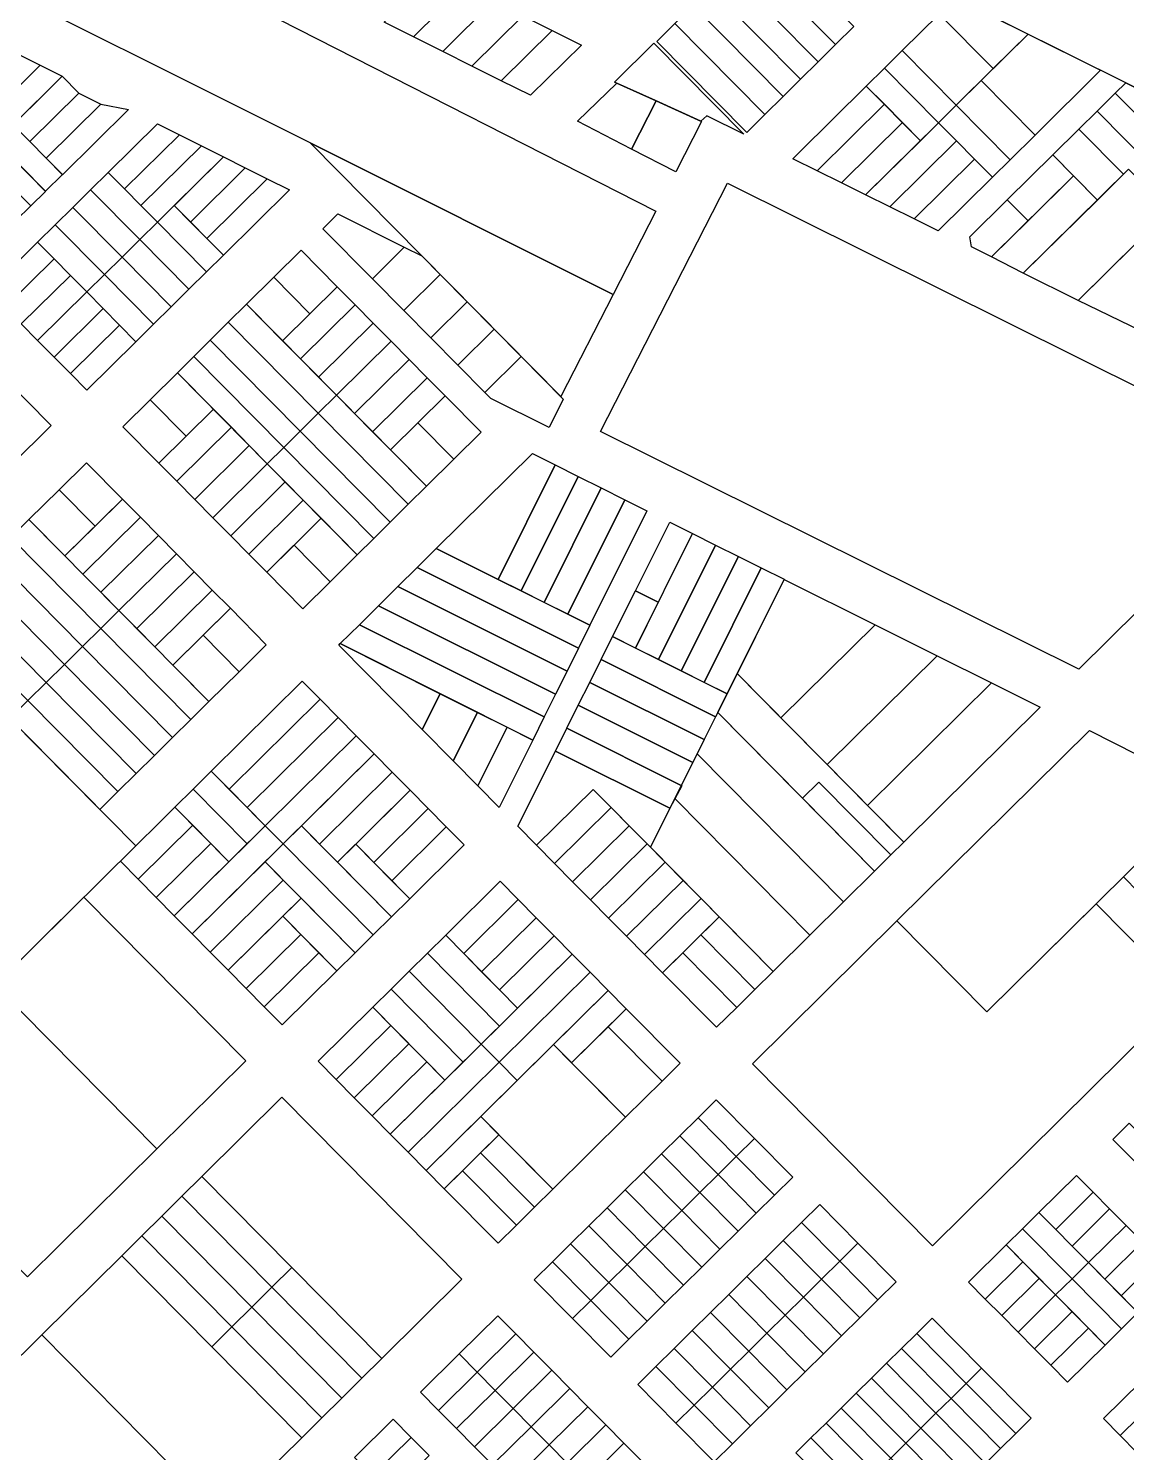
# Model space of a CAD drawing. Header units: metres. Extents: x 5590187 to 5598444, y 6961268 to 6971080.
# Drawn here: x 5593724 to 5594153, y 6967707 to 6968264 of the extents above; entities that cross this region are included whole.
import ezdxf

# ---------------------------------------------------------------- set-up
doc = ezdxf.new("R2010")
doc.units = ezdxf.units.M
doc.layers.add('zz_catastro_fontana', color=7, linetype='Continuous')

msp = doc.modelspace()

# ---------------------------------------------------------------- linework, layer by layer
at = {"layer": 'zz_catastro_fontana'}
for points in [[(5593275.91, 6968542.46), (5593402.61, 6968479.33), (5593450.34, 6968455.53), (5593550.07, 6968405.73), (5593969.37, 6968192.37), (5593952.73, 6968159.84), (5593834.28, 6968219.02), (5593246.03, 6968512.91), (5593275.91, 6968542.46)], [(5594058.6, 6968346.53), (5594333, 6968210.02), (5594284.78, 6968162.33), (5594260.45, 6968182.73), (5594197.61, 6968220.27), (5594020.26, 6968308.61), (5594058.6, 6968346.53)], [(5594039.63, 6968257.45), (5594032.8, 6968250.69), (5593997.64, 6968286.24), (5594004.48, 6968293), (5594039.63, 6968257.45)], [(5593874.68, 6968260.4), (5593863.23, 6968266.11), (5593883.09, 6968285.75), (5593894.54, 6968280.04), (5593874.68, 6968260.4)], [(5594032.8, 6968250.69), (5594025.97, 6968243.93), (5593990.81, 6968279.48), (5593997.64, 6968286.24), (5594032.8, 6968250.69)], [(5593886.13, 6968254.7), (5593874.68, 6968260.4), (5593894.54, 6968280.04), (5593905.98, 6968274.34), (5593886.13, 6968254.7)], [(5594025.97, 6968243.93), (5594019.14, 6968237.17), (5593983.98, 6968272.73), (5593990.81, 6968279.48), (5594025.97, 6968243.93)], [(5594029.17, 6968282.25), (5594046.75, 6968264.48), (5594039.63, 6968257.45), (5594022.06, 6968275.22), (5594029.17, 6968282.25)], [(5593897.57, 6968249), (5593886.13, 6968254.7), (5593905.98, 6968274.34), (5593917.43, 6968268.64), (5593897.57, 6968249)], [(5594086.47, 6968275.63), (5594114.83, 6968261.49), (5594101.2, 6968248.01), (5594080.11, 6968269.34), (5594086.47, 6968275.63)], [(5593909.02, 6968243.29), (5593897.57, 6968249), (5593917.43, 6968268.64), (5593928.88, 6968262.93), (5593909.02, 6968243.29)], [(5594019.14, 6968237.17), (5594012.03, 6968230.14), (5593976.87, 6968265.69), (5593983.98, 6968272.73), (5594019.14, 6968237.17)], [(5594065.69, 6968255.08), (5594080.11, 6968269.34), (5594101.2, 6968248.01), (5594086.78, 6968233.75), (5594065.69, 6968255.08)], [(5593920.47, 6968237.59), (5593909.02, 6968243.29), (5593928.88, 6968262.93), (5593940.33, 6968257.23), (5593920.47, 6968237.59)], [(5594012.03, 6968230.14), (5594004.92, 6968223.11), (5593969.76, 6968258.66), (5593976.87, 6968265.69), (5594012.03, 6968230.14)], [(5593968.62, 6968257.99), (5594003.75, 6968222.42), (5593989.27, 6968229.62), (5593986.95, 6968227.5), (5593969.21, 6968235.53), (5593953.22, 6968242.77), (5593968.62, 6968257.99)], [(5594143.21, 6968247.36), (5594117.58, 6968222.01), (5594096.48, 6968243.34), (5594114.83, 6968261.49), (5594143.21, 6968247.36)], [(5593720.29, 6968253.61), (5593728.88, 6968249.31), (5593705.29, 6968225.98), (5593698.89, 6968232.45), (5593720.29, 6968253.61)], [(5594058.76, 6968248.23), (5594065.69, 6968255.08), (5594086.78, 6968233.75), (5594079.86, 6968226.9), (5594058.76, 6968248.23)], [(5593728.88, 6968249.31), (5593737.48, 6968245.01), (5593711.69, 6968219.51), (5593705.29, 6968225.98), (5593728.88, 6968249.31)], [(5594051.65, 6968241.2), (5594058.76, 6968248.23), (5594079.86, 6968226.9), (5594072.75, 6968219.87), (5594051.65, 6968241.2)], [(5593737.48, 6968245.01), (5593743.96, 6968238.49), (5593724.77, 6968219.5), (5593718.3, 6968226.04), (5593737.48, 6968245.01)], [(5593969.52, 6968235.38), (5593959.94, 6968216.61), (5593938.75, 6968227.5), (5593954.12, 6968242.35), (5593969.52, 6968235.38)], [(5594032.44, 6968208.14), (5594022.98, 6968212.84), (5594025.42, 6968215.26), (5594051.65, 6968241.2), (5594058.69, 6968234.09), (5594032.44, 6968208.14)], [(5594117.58, 6968222.01), (5594107.88, 6968212.42), (5594086.78, 6968233.75), (5594096.48, 6968243.34), (5594117.58, 6968222.01)], [(5594152.98, 6968242.5), (5594197.92, 6968220.11), (5594182.31, 6968204.67), (5594148.89, 6968238.46), (5594152.98, 6968242.5)], [(5593743.96, 6968238.49), (5593752.56, 6968234.19), (5593731.16, 6968213.03), (5593724.77, 6968219.5), (5593743.96, 6968238.49)], [(5593987.26, 6968227.35), (5593977.22, 6968207.73), (5593959.94, 6968216.61), (5593969.52, 6968235.38), (5593987.26, 6968227.35)], [(5594175.2, 6968197.64), (5594141.78, 6968231.43), (5594148.89, 6968238.46), (5594182.31, 6968204.67), (5594175.2, 6968197.64)], [(5593752.56, 6968234.19), (5593763.37, 6968232.05), (5593737.58, 6968206.55), (5593731.16, 6968213.03), (5593752.56, 6968234.19)], [(5594041.9, 6968203.43), (5594032.44, 6968208.14), (5594058.69, 6968234.09), (5594065.72, 6968226.98), (5594041.9, 6968203.43)], [(5594107.88, 6968212.42), (5594100.95, 6968205.57), (5594079.86, 6968226.9), (5594086.78, 6968233.75), (5594107.88, 6968212.42)], [(5594170.03, 6968192.53), (5594154.06, 6968208.68), (5594152.12, 6968206.76), (5594134.67, 6968224.4), (5594141.78, 6968231.43), (5594175.2, 6968197.64), (5594170.03, 6968192.53)], [(5593711.69, 6968219.51), (5593718.3, 6968226.04), (5593737.51, 6968206.62), (5593730.9, 6968200.09), (5593711.69, 6968219.51)], [(5593774.64, 6968226.46), (5593783.23, 6968222.16), (5593761.84, 6968201), (5593755.44, 6968207.47), (5593774.64, 6968226.46)], [(5594051.37, 6968198.73), (5594041.9, 6968203.43), (5594065.72, 6968226.98), (5594072.75, 6968219.87), (5594051.37, 6968198.73)], [(5594060.82, 6968194.01), (5594051.37, 6968198.73), (5594079.86, 6968226.9), (5594086.89, 6968219.79), (5594060.82, 6968194.01)], [(5594152.12, 6968206.76), (5594141.91, 6968196.66), (5594124.46, 6968214.3), (5594134.67, 6968224.4), (5594152.12, 6968206.76)], [(5593705.93, 6968213.82), (5593711.68, 6968219.5), (5593730.89, 6968200.08), (5593725.14, 6968194.39), (5593705.93, 6968213.82)], [(5593783.23, 6968222.16), (5593791.83, 6968217.86), (5593768.23, 6968194.53), (5593761.84, 6968201), (5593783.23, 6968222.16)], [(5593791.83, 6968217.86), (5593800.42, 6968213.57), (5593774.63, 6968188.06), (5593768.23, 6968194.53), (5593791.83, 6968217.86)], [(5593932.3, 6968119.9), (5593834.28, 6968219.02), (5593952.73, 6968159.84), (5593932.3, 6968119.9)], [(5594070.29, 6968189.31), (5594060.82, 6968194.01), (5594086.89, 6968219.79), (5594093.92, 6968212.68), (5594070.29, 6968189.31)], [(5593700.19, 6968208.13), (5593705.93, 6968213.82), (5593725.14, 6968194.39), (5593719.4, 6968188.71), (5593700.19, 6968208.13)], [(5593800.42, 6968213.57), (5593809, 6968209.25), (5593787.6, 6968188.09), (5593781.2, 6968194.56), (5593800.42, 6968213.57)], [(5594079.75, 6968184.6), (5594070.29, 6968189.31), (5594093.92, 6968212.68), (5594100.95, 6968205.57), (5594079.75, 6968184.6)], [(5594124.46, 6968214.3), (5594132.59, 6968206.08), (5594114.82, 6968188.5), (5594106.69, 6968196.72), (5594124.46, 6968214.3)], [(5593748.54, 6968200.65), (5593755.44, 6968207.47), (5593774.63, 6968188.06), (5593767.74, 6968181.24), (5593748.54, 6968200.65)], [(5593809, 6968209.25), (5593817.59, 6968204.95), (5593794, 6968181.62), (5593787.6, 6968188.09), (5593809, 6968209.25)], [(5594134.48, 6968157.37), (5594112.99, 6968168.06), (5594154.06, 6968208.68), (5594170.03, 6968192.53), (5594134.48, 6968157.37)], [(5594232.31, 6968109.99), (5594134.48, 6968157.37), (5594188.37, 6968210.67), (5594220.02, 6968178.67), (5594223.57, 6968182.19), (5594263.99, 6968141.32), (5594232.31, 6968109.99)], [(5593817.59, 6968204.95), (5593826.21, 6968200.63), (5593800.42, 6968175.13), (5593794, 6968181.62), (5593817.59, 6968204.95)], [(5594216.41, 6968094.26), (5594134.63, 6968013.39), (5593947.82, 6968106.32), (5593997.39, 6968203.24), (5594216.41, 6968094.26)], [(5594112.99, 6968168.06), (5594100.6, 6968174.44), (5594132.59, 6968206.08), (5594141.91, 6968196.66), (5594112.99, 6968168.06)], [(5593741.64, 6968193.83), (5593748.54, 6968200.65), (5593767.74, 6968181.24), (5593760.84, 6968174.42), (5593741.64, 6968193.83)], [(5594092.74, 6968178.35), (5594092.1, 6968182.3), (5594106.69, 6968196.72), (5594114.82, 6968188.5), (5594100.6, 6968174.44), (5594092.74, 6968178.35)], [(5593734.75, 6968187.01), (5593741.64, 6968193.83), (5593760.84, 6968174.42), (5593753.94, 6968167.6), (5593734.75, 6968187.01)], [(5593774.63, 6968188.06), (5593781.2, 6968194.56), (5593800.42, 6968175.13), (5593793.85, 6968168.63), (5593774.63, 6968188.06)], [(5593845.14, 6968191.23), (5593871.13, 6968178.25), (5593858.66, 6968165.92), (5593839.33, 6968185.47), (5593845.14, 6968191.23)], [(5593727.85, 6968180.19), (5593734.75, 6968187.01), (5593753.94, 6968167.6), (5593747.05, 6968160.78), (5593727.85, 6968180.19)], [(5593767.74, 6968181.24), (5593774.63, 6968188.06), (5593793.85, 6968168.63), (5593786.95, 6968161.81), (5593767.74, 6968181.24)], [(5593708.65, 6968161.21), (5593727.85, 6968180.19), (5593734.25, 6968173.72), (5593715.05, 6968154.74), (5593708.65, 6968161.21)], [(5593760.84, 6968174.42), (5593767.74, 6968181.24), (5593786.95, 6968161.81), (5593780.06, 6968154.99), (5593760.84, 6968174.42)], [(5593715.05, 6968154.74), (5593734.25, 6968173.72), (5593740.65, 6968167.25), (5593721.45, 6968148.27), (5593715.05, 6968154.74)], [(5593753.94, 6968167.6), (5593760.84, 6968174.42), (5593780.06, 6968154.99), (5593773.16, 6968148.17), (5593753.94, 6968167.6)], [(5593820.13, 6968166.49), (5593830.8, 6968177.04), (5593844.86, 6968162.82), (5593834.19, 6968152.27), (5593820.13, 6968166.49)], [(5593871.13, 6968178.25), (5593877.99, 6968174.82), (5593885.19, 6968167.54), (5593870.97, 6968153.48), (5593858.66, 6968165.92), (5593871.13, 6968178.25)], [(5593747.05, 6968160.78), (5593753.94, 6968167.6), (5593773.16, 6968148.17), (5593766.26, 6968141.35), (5593747.05, 6968160.78)], [(5593870.97, 6968153.48), (5593885.19, 6968167.54), (5593895.74, 6968156.88), (5593881.52, 6968142.81), (5593870.97, 6968153.48)], [(5593721.45, 6968148.27), (5593740.65, 6968167.25), (5593747.05, 6968160.78), (5593727.85, 6968141.79), (5593721.45, 6968148.27)], [(5593809.46, 6968155.94), (5593820.13, 6968166.49), (5593834.19, 6968152.27), (5593823.53, 6968141.72), (5593809.46, 6968155.94)], [(5593823.53, 6968141.72), (5593844.86, 6968162.82), (5593851.89, 6968155.71), (5593830.56, 6968134.61), (5593823.53, 6968141.72)], [(5593727.85, 6968141.79), (5593747.05, 6968160.78), (5593753.44, 6968154.31), (5593734.25, 6968135.32), (5593727.85, 6968141.79)], [(5593881.52, 6968142.81), (5593895.74, 6968156.88), (5593906.29, 6968146.21), (5593892.06, 6968132.15), (5593881.52, 6968142.81)], [(5593734.25, 6968135.32), (5593753.44, 6968154.31), (5593759.84, 6968147.84), (5593740.64, 6968128.85), (5593734.25, 6968135.32)], [(5593802.35, 6968148.91), (5593809.46, 6968155.94), (5593844.62, 6968120.39), (5593837.51, 6968113.36), (5593802.35, 6968148.91)], [(5593830.56, 6968134.61), (5593851.89, 6968155.71), (5593858.92, 6968148.6), (5593837.59, 6968127.5), (5593830.56, 6968134.61)], [(5593679.11, 6968131.99), (5593694.68, 6968147.39), (5593733.09, 6968108.55), (5593717.52, 6968093.15), (5593679.11, 6968131.99)], [(5593740.64, 6968128.85), (5593759.84, 6968147.84), (5593766.26, 6968141.35), (5593747.06, 6968122.36), (5593740.64, 6968128.85)], [(5593795.24, 6968141.88), (5593802.35, 6968148.91), (5593837.51, 6968113.36), (5593830.4, 6968106.33), (5593795.24, 6968141.88)], [(5593837.59, 6968127.5), (5593858.92, 6968148.6), (5593865.95, 6968141.49), (5593844.62, 6968120.39), (5593837.59, 6968127.5)], [(5593892.06, 6968132.15), (5593906.29, 6968146.21), (5593916.83, 6968135.54), (5593902.61, 6968121.48), (5593892.06, 6968132.15)], [(5593788.84, 6968135.55), (5593795.24, 6968141.88), (5593830.4, 6968106.33), (5593824, 6968100), (5593788.84, 6968135.55)], [(5593851.65, 6968113.28), (5593844.62, 6968120.39), (5593865.95, 6968141.49), (5593872.98, 6968134.37), (5593851.65, 6968113.28)], [(5593782.44, 6968129.22), (5593788.84, 6968135.55), (5593824, 6968100), (5593817.6, 6968093.67), (5593782.44, 6968129.22)], [(5593858.69, 6968106.17), (5593851.65, 6968113.28), (5593872.98, 6968134.37), (5593880.02, 6968127.26), (5593858.69, 6968106.17)], [(5593904.9, 6968119.16), (5593902.61, 6968121.48), (5593916.83, 6968135.54), (5593933.26, 6968118.93), (5593927.69, 6968107.79), (5593904.9, 6968119.16)], [(5593771.78, 6968118.67), (5593782.44, 6968129.22), (5593796.51, 6968115), (5593785.84, 6968104.45), (5593771.78, 6968118.67)], [(5593865.72, 6968099.06), (5593858.69, 6968106.17), (5593880.02, 6968127.26), (5593887.05, 6968120.15), (5593865.72, 6968099.06)], [(5593761.11, 6968108.13), (5593771.78, 6968118.67), (5593785.84, 6968104.45), (5593775.18, 6968093.91), (5593761.11, 6968108.13)], [(5593837.51, 6968113.36), (5593844.62, 6968120.39), (5593879.78, 6968084.84), (5593872.67, 6968077.81), (5593837.51, 6968113.36)], [(5593890.45, 6968095.39), (5593876.38, 6968109.61), (5593887.05, 6968120.15), (5593901.11, 6968105.93), (5593890.45, 6968095.39)], [(5593775.18, 6968093.91), (5593796.51, 6968115), (5593803.54, 6968107.89), (5593782.21, 6968086.8), (5593775.18, 6968093.91)], [(5593830.4, 6968106.33), (5593837.51, 6968113.36), (5593872.67, 6968077.81), (5593865.56, 6968070.78), (5593830.4, 6968106.33)], [(5593782.21, 6968086.8), (5593803.54, 6968107.89), (5593810.57, 6968100.78), (5593789.24, 6968079.69), (5593782.21, 6968086.8)], [(5593824, 6968100), (5593830.4, 6968106.33), (5593865.56, 6968070.78), (5593859.16, 6968064.45), (5593824, 6968100)], [(5593879.78, 6968084.84), (5593865.72, 6968099.06), (5593876.38, 6968109.61), (5593890.45, 6968095.39), (5593879.78, 6968084.84)], [(5593789.24, 6968079.69), (5593810.57, 6968100.78), (5593817.6, 6968093.67), (5593796.27, 6968072.58), (5593789.24, 6968079.69)], [(5593817.6, 6968093.67), (5593824, 6968100), (5593859.16, 6968064.45), (5593852.76, 6968058.12), (5593817.6, 6968093.67)], [(5593930.09, 6968093.18), (5593907.82, 6968048.41), (5593883.6, 6968060.49), (5593921.16, 6968097.63), (5593930.09, 6968093.18)], [(5593736.23, 6968083.52), (5593746.89, 6968094.06), (5593760.96, 6968079.84), (5593750.29, 6968069.3), (5593736.23, 6968083.52)], [(5593803.3, 6968065.47), (5593796.27, 6968072.58), (5593817.6, 6968093.67), (5593824.63, 6968086.56), (5593803.3, 6968065.47)], [(5593939.04, 6968088.71), (5593916.77, 6968043.95), (5593907.82, 6968048.41), (5593930.09, 6968093.18), (5593939.04, 6968088.71)], [(5593810.33, 6968058.36), (5593803.3, 6968065.47), (5593824.63, 6968086.56), (5593831.67, 6968079.45), (5593810.33, 6968058.36)], [(5593947.99, 6968084.25), (5593925.72, 6968039.48), (5593916.77, 6968043.95), (5593939.04, 6968088.71), (5593947.99, 6968084.25)], [(5593934.99, 6968034.86), (5593925.72, 6968039.48), (5593947.99, 6968084.25), (5593957.26, 6968079.62), (5593934.99, 6968034.86)], [(5593724.47, 6968071.89), (5593736.23, 6968083.52), (5593750.29, 6968069.3), (5593738.54, 6968057.67), (5593724.47, 6968071.89)], [(5593738.54, 6968057.67), (5593760.96, 6968079.84), (5593767.99, 6968072.73), (5593745.57, 6968050.56), (5593738.54, 6968057.67)], [(5593817.37, 6968051.24), (5593810.33, 6968058.36), (5593831.67, 6968079.45), (5593838.7, 6968072.34), (5593817.37, 6968051.24)], [(5593965.88, 6968075.32), (5593943.62, 6968030.55), (5593934.99, 6968034.86), (5593957.26, 6968079.62), (5593965.88, 6968075.32)], [(5593717.36, 6968064.86), (5593724.47, 6968071.89), (5593759.63, 6968036.34), (5593752.52, 6968029.31), (5593717.36, 6968064.86)], [(5593745.57, 6968050.56), (5593767.99, 6968072.73), (5593775.02, 6968065.62), (5593752.6, 6968043.45), (5593745.57, 6968050.56)], [(5593842.1, 6968047.57), (5593828.03, 6968061.79), (5593838.7, 6968072.34), (5593852.76, 6968058.12), (5593842.1, 6968047.57)], [(5593983.78, 6968066.38), (5593970.37, 6968039.54), (5593961.42, 6968044.01), (5593974.83, 6968070.85), (5593983.78, 6968066.38)], [(5593710.25, 6968057.83), (5593717.36, 6968064.86), (5593752.52, 6968029.31), (5593745.41, 6968022.28), (5593710.25, 6968057.83)], [(5593752.6, 6968043.45), (5593775.02, 6968065.62), (5593782.05, 6968058.51), (5593759.63, 6968036.34), (5593752.6, 6968043.45)], [(5593831.43, 6968037.02), (5593817.37, 6968051.24), (5593828.03, 6968061.79), (5593842.1, 6968047.57), (5593831.43, 6968037.02)], [(5593992.72, 6968061.91), (5593970.38, 6968017.18), (5593961.44, 6968021.65), (5593983.78, 6968066.38), (5593992.72, 6968061.91)], [(5594001.67, 6968057.45), (5593979.33, 6968012.71), (5593970.38, 6968017.18), (5593992.72, 6968061.91), (5594001.67, 6968057.45)], [(5593703.14, 6968050.8), (5593710.25, 6968057.83), (5593745.41, 6968022.28), (5593738.3, 6968015.25), (5593703.14, 6968050.8)], [(5593766.66, 6968029.23), (5593759.63, 6968036.34), (5593782.05, 6968058.51), (5593789.08, 6968051.4), (5593766.66, 6968029.23)], [(5593943.62, 6968030.55), (5593939.16, 6968021.6), (5593876.09, 6968053.07), (5593883.6, 6968060.49), (5593943.62, 6968030.55)], [(5594010.61, 6968052.98), (5593988.28, 6968008.24), (5593979.33, 6968012.71), (5594001.67, 6968057.45), (5594010.61, 6968052.98)], [(5593696.03, 6968043.77), (5593703.14, 6968050.8), (5593738.3, 6968015.25), (5593731.19, 6968008.22), (5593696.03, 6968043.77)], [(5593773.7, 6968022.12), (5593766.66, 6968029.23), (5593789.08, 6968051.4), (5593796.11, 6968044.29), (5593773.7, 6968022.12)], [(5593939.16, 6968021.6), (5593934.71, 6968012.64), (5593868.58, 6968045.64), (5593876.09, 6968053.07), (5593939.16, 6968021.6)], [(5594019.56, 6968048.51), (5593997.23, 6968003.77), (5593988.28, 6968008.24), (5594010.61, 6968052.98), (5594019.56, 6968048.51)], [(5593934.71, 6968012.64), (5593930.26, 6968003.69), (5593861.07, 6968038.21), (5593868.58, 6968045.64), (5593934.71, 6968012.64)], [(5594055.04, 6968030.79), (5594018.25, 6967994.4), (5594001.18, 6968011.67), (5594019.58, 6968048.5), (5594055.04, 6968030.79)], [(5593688.92, 6968036.74), (5593696.03, 6968043.77), (5593731.19, 6968008.22), (5593724.08, 6968001.18), (5593688.92, 6968036.74)], [(5593780.73, 6968015.01), (5593773.7, 6968022.12), (5593796.11, 6968044.29), (5593803.15, 6968037.18), (5593780.73, 6968015.01)], [(5593970.37, 6968039.54), (5593961.44, 6968021.65), (5593952.5, 6968026.12), (5593961.42, 6968044.01), (5593970.37, 6968039.54)], [(5593752.52, 6968029.31), (5593759.63, 6968036.34), (5593794.79, 6968000.79), (5593787.68, 6967993.76), (5593752.52, 6968029.31)], [(5593806.54, 6968012.41), (5593792.48, 6968026.63), (5593803.15, 6968037.18), (5593817.21, 6968022.96), (5593806.54, 6968012.41)], [(5593930.26, 6968003.69), (5593925.8, 6967994.74), (5593853.56, 6968030.78), (5593861.07, 6968038.21), (5593930.26, 6968003.69)], [(5593576.24, 6967925.31), (5593681.81, 6968029.7), (5593766.19, 6967944.38), (5593660.62, 6967839.98), (5593576.24, 6967925.31)], [(5593745.41, 6968022.28), (5593752.52, 6968029.31), (5593787.68, 6967993.76), (5593780.57, 6967986.73), (5593745.41, 6968022.28)], [(5593925.8, 6967994.74), (5593921.32, 6967985.72), (5593846.06, 6968023.37), (5593853.56, 6968030.78), (5593925.8, 6967994.74)], [(5594079.35, 6968018.65), (5594036.34, 6967976.12), (5594018.25, 6967994.4), (5594055.04, 6968030.79), (5594079.35, 6968018.65)], [(5593794.79, 6968000.79), (5593780.73, 6968015.01), (5593792.48, 6968026.63), (5593806.54, 6968012.41), (5593794.79, 6968000.79)], [(5593885.14, 6968003.82), (5593878.14, 6967989.79), (5593845.49, 6968022.8), (5593846.06, 6968023.37), (5593885.14, 6968003.82)], [(5593992.77, 6967994.82), (5593948.03, 6968017.17), (5593952.5, 6968026.12), (5593997.23, 6968003.77), (5593992.77, 6967994.82)], [(5593738.3, 6968015.25), (5593745.41, 6968022.28), (5593780.57, 6967986.73), (5593773.46, 6967979.7), (5593738.3, 6968015.25)], [(5594100.56, 6968008.07), (5594052.12, 6967960.16), (5594036.34, 6967976.12), (5594079.35, 6968018.65), (5594100.56, 6968008.07)], [(5593731.19, 6968008.22), (5593738.3, 6968015.25), (5593773.46, 6967979.7), (5593766.35, 6967972.66), (5593731.19, 6968008.22)], [(5593988.3, 6967985.88), (5593943.56, 6968008.22), (5593948.03, 6968017.17), (5593992.77, 6967994.82), (5593988.3, 6967985.88)], [(5593993.6, 6967996.49), (5594001.18, 6968011.67), (5594066.3, 6967945.82), (5594061.28, 6967940.86), (5594033.15, 6967969.3), (5594026.75, 6967962.97), (5593993.6, 6967996.49)], [(5593724.08, 6968001.18), (5593731.19, 6968008.22), (5593766.35, 6967972.66), (5593759.24, 6967965.63), (5593724.08, 6968001.18)], [(5593795.72, 6967973.58), (5593831.27, 6968008.74), (5593838.3, 6968001.63), (5593802.75, 6967966.47), (5593795.72, 6967973.58)], [(5593983.83, 6967976.93), (5593939.1, 6967999.28), (5593943.56, 6968008.22), (5593988.3, 6967985.88), (5593983.83, 6967976.93)], [(5594119.61, 6967998.54), (5594066.3, 6967945.82), (5594052.12, 6967960.16), (5594100.56, 6968008.07), (5594119.61, 6967998.54)], [(5593716.97, 6967994.15), (5593724.08, 6968001.18), (5593759.24, 6967965.63), (5593752.13, 6967958.6), (5593716.97, 6967994.15)], [(5593802.75, 6967966.47), (5593838.3, 6968001.63), (5593845.34, 6967994.52), (5593809.78, 6967959.36), (5593802.75, 6967966.47)], [(5593899.72, 6967996.52), (5593890.25, 6967977.55), (5593878.14, 6967989.79), (5593885.14, 6968003.82), (5593899.72, 6967996.52)], [(5593911.35, 6967990.71), (5593899.9, 6967967.78), (5593890.25, 6967977.55), (5593899.72, 6967996.52), (5593911.35, 6967990.71)], [(5593979.35, 6967967.99), (5593934.63, 6967990.33), (5593939.1, 6967999.28), (5593983.83, 6967976.93), (5593979.35, 6967967.99)], [(5593985.52, 6967980.3), (5593993.6, 6967996.49), (5594054.88, 6967934.53), (5594042.7, 6967922.48), (5593985.52, 6967980.3)], [(5593809.78, 6967959.36), (5593845.34, 6967994.52), (5593852.37, 6967987.41), (5593816.81, 6967952.25), (5593809.78, 6967959.36)], [(5593921.32, 6967985.72), (5593908.21, 6967959.38), (5593899.9, 6967967.78), (5593911.35, 6967990.71), (5593921.32, 6967985.72)], [(5593974.88, 6967959.04), (5593930.16, 6967981.38), (5593934.63, 6967990.33), (5593979.58, 6967967.88), (5593974.88, 6967959.04)], [(5594185.88, 6967965.62), (5594098.78, 6967879.49), (5594063.62, 6967915.04), (5594138.86, 6967989.45), (5594185.88, 6967965.62)], [(5593816.81, 6967952.25), (5593852.37, 6967987.41), (5593859.4, 6967980.3), (5593823.85, 6967945.14), (5593816.81, 6967952.25)], [(5593830.96, 6967952.17), (5593859.4, 6967980.3), (5593866.43, 6967973.19), (5593837.99, 6967945.06), (5593830.96, 6967952.17)], [(5593915.5, 6967952.01), (5593930.15, 6967981.38), (5593974.88, 6967959.04), (5593967.29, 6967943.83), (5593944.93, 6967966.44), (5593922.84, 6967944.59), (5593915.5, 6967952.01)], [(5593976.79, 6967962.88), (5593985.52, 6967980.3), (5594042.7, 6967922.48), (5594029.57, 6967909.5), (5593976.79, 6967962.88)], [(5593795.72, 6967973.58), (5593816.81, 6967952.25), (5593809.7, 6967945.22), (5593788.61, 6967966.55), (5593795.72, 6967973.58)], [(5593837.99, 6967945.06), (5593866.43, 6967973.19), (5593873.46, 6967966.08), (5593845.02, 6967937.95), (5593837.99, 6967945.06)], [(5594054.88, 6967934.53), (5594026.75, 6967962.97), (5594033.15, 6967969.3), (5594061.28, 6967940.86), (5594054.88, 6967934.53)], [(5593788.61, 6967966.55), (5593809.7, 6967945.22), (5593802.59, 6967938.19), (5593781.5, 6967959.52), (5593788.61, 6967966.55)], [(5593852.13, 6967944.98), (5593873.46, 6967966.08), (5593880.49, 6967958.97), (5593859.16, 6967937.87), (5593852.13, 6967944.98)], [(5593929.87, 6967937.48), (5593922.84, 6967944.59), (5593944.93, 6967966.44), (5593951.96, 6967959.33), (5593929.87, 6967937.48)], [(5593967.29, 6967943.83), (5593976.79, 6967962.88), (5594029.57, 6967909.5), (5594015.25, 6967895.33), (5593967.29, 6967943.83)], [(5593760.17, 6967938.42), (5593781.5, 6967959.52), (5593788.53, 6967952.41), (5593767.2, 6967931.31), (5593760.17, 6967938.42)], [(5593859.16, 6967937.87), (5593880.49, 6967958.97), (5593887.52, 6967951.86), (5593866.19, 6967930.76), (5593859.16, 6967937.87)], [(5593936.9, 6967930.37), (5593929.87, 6967937.48), (5593951.96, 6967959.33), (5593958.99, 6967952.22), (5593936.9, 6967930.37)], [(5593767.2, 6967931.31), (5593788.53, 6967952.41), (5593795.56, 6967945.3), (5593774.23, 6967924.2), (5593767.2, 6967931.31)], [(5593781.26, 6967917.09), (5593816.81, 6967952.25), (5593823.85, 6967945.14), (5593788.29, 6967909.98), (5593781.26, 6967917.09)], [(5593823.85, 6967945.14), (5593830.96, 6967952.17), (5593866.11, 6967916.62), (5593859, 6967909.59), (5593823.85, 6967945.14)], [(5593866.19, 6967930.76), (5593887.52, 6967951.86), (5593894.56, 6967944.75), (5593873.22, 6967923.65), (5593866.19, 6967930.76)], [(5593943.93, 6967923.26), (5593936.9, 6967930.37), (5593958.99, 6967952.22), (5593966.03, 6967945.11), (5593943.93, 6967923.26)], [(5593774.23, 6967924.2), (5593795.56, 6967945.3), (5593802.59, 6967938.19), (5593781.26, 6967917.09), (5593774.23, 6967924.2)], [(5593823.85, 6967945.14), (5593859, 6967909.59), (5593851.89, 6967902.56), (5593816.74, 6967938.11), (5593823.85, 6967945.14)], [(5593845.02, 6967937.95), (5593852.13, 6967944.98), (5593873.22, 6967923.65), (5593866.11, 6967916.62), (5593845.02, 6967937.95)], [(5593950.97, 6967916.15), (5593943.93, 6967923.26), (5593966.03, 6967945.11), (5593973.06, 6967938), (5593950.97, 6967916.15)], [(5594152.11, 6967932.23), (5594169, 6967948.93), (5594174.83, 6967943.03), (5594157.95, 6967926.33), (5594152.11, 6967932.23)], [(5593788.29, 6967909.98), (5593816.74, 6967938.11), (5593823.77, 6967931), (5593795.33, 6967902.87), (5593788.29, 6967909.98)], [(5593958, 6967909.04), (5593950.97, 6967916.15), (5593973.06, 6967938), (5593980.09, 6967930.88), (5593958, 6967909.04)], [(5593795.33, 6967902.87), (5593823.77, 6967931), (5593830.8, 6967923.89), (5593802.36, 6967895.76), (5593795.33, 6967902.87)], [(5593887.29, 6967909.43), (5593908.62, 6967930.53), (5593915.65, 6967923.42), (5593894.32, 6967902.32), (5593887.29, 6967909.43)], [(5593965.03, 6967901.93), (5593958, 6967909.04), (5593980.09, 6967930.88), (5593987.12, 6967923.77), (5593965.03, 6967901.93)], [(5593711.19, 6967889.99), (5593745.95, 6967924.36), (5593809.23, 6967860.37), (5593774.48, 6967826), (5593711.19, 6967889.99)], [(5593830.8, 6967923.89), (5593851.89, 6967902.56), (5593844.78, 6967895.53), (5593823.69, 6967916.86), (5593830.8, 6967923.89)], [(5593894.32, 6967902.32), (5593915.65, 6967923.42), (5593922.68, 6967916.31), (5593901.35, 6967895.21), (5593894.32, 6967902.32)], [(5593972.06, 6967894.82), (5593965.03, 6967901.93), (5593987.12, 6967923.77), (5593994.15, 6967916.66), (5593972.06, 6967894.82)], [(5594176.6, 6967886.13), (5594077.53, 6967788.16), (5594007.22, 6967859.27), (5594063.62, 6967915.04), (5594098.78, 6967879.49), (5594141.44, 6967921.68), (5594176.6, 6967886.13)], [(5593802.36, 6967895.76), (5593823.69, 6967916.86), (5593830.72, 6967909.75), (5593809.39, 6967888.65), (5593802.36, 6967895.76)], [(5593901.35, 6967895.21), (5593922.68, 6967916.31), (5593929.71, 6967909.2), (5593908.38, 6967888.1), (5593901.35, 6967895.21)], [(5593987.04, 6967909.63), (5593994.15, 6967916.66), (5594015.25, 6967895.33), (5594008.14, 6967888.3), (5593987.04, 6967909.63)], [(5593809.39, 6967888.65), (5593830.72, 6967909.75), (5593837.75, 6967902.64), (5593816.42, 6967881.54), (5593809.39, 6967888.65)], [(5593880.18, 6967902.4), (5593887.29, 6967909.43), (5593915.41, 6967880.99), (5593908.3, 6967873.96), (5593880.18, 6967902.4)], [(5593908.38, 6967888.1), (5593929.71, 6967909.2), (5593936.75, 6967902.08), (5593915.41, 6967880.99), (5593908.38, 6967888.1)], [(5593979.93, 6967902.6), (5593987.04, 6967909.63), (5594008.14, 6967888.3), (5594001.03, 6967881.27), (5593979.93, 6967902.6)], [(5593816.42, 6967881.54), (5593837.75, 6967902.64), (5593844.78, 6967895.53), (5593823.45, 6967874.43), (5593816.42, 6967881.54)], [(5593873.07, 6967895.37), (5593880.18, 6967902.4), (5593908.3, 6967873.96), (5593901.19, 6967866.93), (5593873.07, 6967895.37)], [(5593936.75, 6967902.08), (5593943.78, 6967894.97), (5593908.23, 6967859.82), (5593901.19, 6967866.93), (5593936.75, 6967902.08)], [(5593993.16, 6967873.49), (5593972.06, 6967894.82), (5593979.93, 6967902.6), (5594001.03, 6967881.27), (5593993.16, 6967873.49)], [(5593865.96, 6967888.34), (5593873.07, 6967895.37), (5593901.19, 6967866.93), (5593894.08, 6967859.9), (5593865.96, 6967888.34)], [(5593943.78, 6967894.97), (5593950.81, 6967887.86), (5593915.26, 6967852.71), (5593908.23, 6967859.82), (5593943.78, 6967894.97)], [(5593660.62, 6967839.98), (5593711.19, 6967889.99), (5593774.48, 6967826), (5593723.91, 6967775.99), (5593660.62, 6967839.98)], [(5593858.85, 6967881.31), (5593865.96, 6967888.34), (5593894.08, 6967859.9), (5593886.97, 6967852.86), (5593858.85, 6967881.31)], [(5593929.48, 6967866.77), (5593950.81, 6967887.86), (5593957.84, 6967880.75), (5593936.51, 6967859.66), (5593929.48, 6967866.77)], [(5593837.52, 6967860.21), (5593858.85, 6967881.31), (5593865.88, 6967874.2), (5593844.55, 6967853.1), (5593837.52, 6967860.21)], [(5593957.84, 6967880.75), (5593978.93, 6967859.42), (5593971.82, 6967852.39), (5593950.73, 6967873.72), (5593957.84, 6967880.75)], [(5593844.55, 6967853.1), (5593865.88, 6967874.2), (5593872.91, 6967867.08), (5593851.58, 6967845.99), (5593844.55, 6967853.1)], [(5593950.73, 6967873.72), (5593971.82, 6967852.39), (5593957.6, 6967838.33), (5593936.51, 6967859.66), (5593950.73, 6967873.72)], [(5593851.58, 6967845.99), (5593872.91, 6967867.08), (5593879.94, 6967859.97), (5593858.61, 6967838.88), (5593851.58, 6967845.99)], [(5593865.64, 6967831.77), (5593901.19, 6967866.93), (5593908.23, 6967859.82), (5593872.67, 6967824.66), (5593865.64, 6967831.77)], [(5593929.48, 6967866.77), (5593957.6, 6967838.33), (5593929.16, 6967810.2), (5593901.04, 6967838.64), (5593929.48, 6967866.77)], [(5593858.61, 6967838.88), (5593879.94, 6967859.97), (5593886.97, 6967852.86), (5593865.64, 6967831.77), (5593858.61, 6967838.88)], [(5593872.67, 6967824.66), (5593908.23, 6967859.82), (5593915.26, 6967852.71), (5593879.71, 6967817.55), (5593872.67, 6967824.66)], [(5593792.01, 6967815.21), (5593823.29, 6967846.15), (5593893.61, 6967775.04), (5593862.33, 6967744.11), (5593792.01, 6967815.21)], [(5593985.89, 6967838.17), (5593993, 6967845.2), (5594007.94, 6967830.09), (5594000.83, 6967823.06), (5593985.89, 6967838.17)], [(5593879.71, 6967817.55), (5593901.04, 6967838.64), (5593908.07, 6967831.53), (5593886.74, 6967810.44), (5593879.71, 6967817.55)], [(5593978.78, 6967831.14), (5593985.89, 6967838.17), (5594000.83, 6967823.06), (5593993.72, 6967816.03), (5593978.78, 6967831.14)], [(5594148, 6967829.72), (5594154.4, 6967836.04), (5594173.73, 6967816.49), (5594167.33, 6967810.16), (5594148, 6967829.72)], [(5593908.07, 6967831.53), (5593929.16, 6967810.2), (5593922.05, 6967803.17), (5593900.96, 6967824.5), (5593908.07, 6967831.53)], [(5593971.67, 6967824.11), (5593978.78, 6967831.14), (5593993.72, 6967816.03), (5593986.61, 6967809), (5593971.67, 6967824.11)], [(5594000.83, 6967823.06), (5594007.94, 6967830.09), (5594022.88, 6967814.98), (5594015.77, 6967807.95), (5594000.83, 6967823.06)], [(5593900.96, 6967824.5), (5593922.05, 6967803.17), (5593914.94, 6967796.14), (5593893.85, 6967817.47), (5593900.96, 6967824.5)], [(5593964.56, 6967817.08), (5593971.67, 6967824.11), (5593986.61, 6967809), (5593979.5, 6967801.97), (5593964.56, 6967817.08)], [(5593993.72, 6967816.03), (5594000.83, 6967823.06), (5594015.77, 6967807.95), (5594008.66, 6967800.92), (5593993.72, 6967816.03)], [(5593893.85, 6967817.47), (5593914.94, 6967796.14), (5593907.83, 6967789.11), (5593886.74, 6967810.44), (5593893.85, 6967817.47)], [(5593957.45, 6967810.04), (5593964.56, 6967817.08), (5593979.5, 6967801.97), (5593972.39, 6967794.93), (5593957.45, 6967810.04)], [(5593784.19, 6967807.47), (5593792.01, 6967815.21), (5593827.17, 6967779.66), (5593819.35, 6967771.92), (5593784.19, 6967807.47)], [(5593986.61, 6967809), (5593993.72, 6967816.03), (5594008.66, 6967800.92), (5594001.55, 6967793.89), (5593986.61, 6967809)], [(5594133.78, 6967815.65), (5594140.32, 6967809.04), (5594125.63, 6967794.51), (5594119.09, 6967801.13), (5594133.78, 6967815.65)], [(5593776.37, 6967799.74), (5593784.19, 6967807.47), (5593819.35, 6967771.92), (5593811.52, 6967764.19), (5593776.37, 6967799.74)], [(5593950.34, 6967803.01), (5593957.45, 6967810.04), (5593972.39, 6967794.93), (5593965.28, 6967787.9), (5593950.34, 6967803.01)], [(5593979.5, 6967801.97), (5593986.61, 6967809), (5594001.55, 6967793.89), (5593994.44, 6967786.86), (5593979.5, 6967801.97)], [(5594140.32, 6967809.04), (5594146.71, 6967802.57), (5594132.02, 6967788.04), (5594125.63, 6967794.51), (5594140.32, 6967809.04)], [(5593943.23, 6967795.98), (5593950.34, 6967803.01), (5593965.28, 6967787.9), (5593958.17, 6967780.87), (5593943.23, 6967795.98)], [(5593972.39, 6967794.93), (5593979.5, 6967801.97), (5593994.44, 6967786.86), (5593987.33, 6967779.83), (5593972.39, 6967794.93)], [(5594026.32, 6967797.29), (5594033.43, 6967804.32), (5594048.37, 6967789.21), (5594041.26, 6967782.18), (5594026.32, 6967797.29)], [(5594112.69, 6967794.8), (5594119.09, 6967801.13), (5594138.42, 6967781.57), (5594132.02, 6967775.24), (5594112.69, 6967794.8)], [(5594146.71, 6967802.57), (5594153.11, 6967796.1), (5594138.42, 6967781.57), (5594132.02, 6967788.04), (5594146.71, 6967802.57)], [(5593768.55, 6967792), (5593776.37, 6967799.74), (5593811.52, 6967764.19), (5593803.7, 6967756.45), (5593768.55, 6967792)], [(5593936.12, 6967788.95), (5593943.23, 6967795.98), (5593958.17, 6967780.87), (5593951.06, 6967773.84), (5593936.12, 6967788.95)], [(5593965.28, 6967787.9), (5593972.39, 6967794.93), (5593987.33, 6967779.83), (5593980.22, 6967772.79), (5593965.28, 6967787.9)], [(5594019.21, 6967790.25), (5594026.32, 6967797.29), (5594041.26, 6967782.18), (5594034.15, 6967775.14), (5594019.21, 6967790.25)], [(5594106.29, 6967788.47), (5594112.69, 6967794.8), (5594132.02, 6967775.24), (5594125.62, 6967768.91), (5594106.29, 6967788.47)], [(5594159.51, 6967789.63), (5594144.82, 6967775.1), (5594138.42, 6967781.57), (5594153.11, 6967796.1), (5594159.51, 6967789.63)], [(5593760.72, 6967784.27), (5593768.55, 6967792), (5593803.7, 6967756.45), (5593795.88, 6967748.72), (5593760.72, 6967784.27)], [(5594012.1, 6967783.22), (5594019.21, 6967790.25), (5594034.15, 6967775.14), (5594027.04, 6967768.11), (5594012.1, 6967783.22)], [(5594041.26, 6967782.18), (5594048.37, 6967789.21), (5594063.31, 6967774.1), (5594056.2, 6967767.07), (5594041.26, 6967782.18)], [(5594165.91, 6967783.16), (5594151.22, 6967768.63), (5594144.82, 6967775.1), (5594159.51, 6967789.63), (5594165.91, 6967783.16)], [(5593729.44, 6967753.33), (5593760.72, 6967784.27), (5593831.04, 6967713.17), (5593799.75, 6967682.23), (5593729.44, 6967753.33)], [(5593929, 6967781.92), (5593936.12, 6967788.95), (5593951.06, 6967773.84), (5593943.95, 6967766.81), (5593929, 6967781.92)], [(5593958.17, 6967780.87), (5593965.28, 6967787.9), (5593980.22, 6967772.79), (5593973.11, 6967765.76), (5593958.17, 6967780.87)], [(5594091.6, 6967773.94), (5594106.29, 6967788.47), (5594112.83, 6967781.86), (5594098.14, 6967767.33), (5594091.6, 6967773.94)], [(5593819.35, 6967771.92), (5593827.17, 6967779.66), (5593862.33, 6967744.11), (5593854.5, 6967736.37), (5593819.35, 6967771.92)], [(5593921.89, 6967774.89), (5593929, 6967781.92), (5593943.95, 6967766.81), (5593936.84, 6967759.78), (5593921.89, 6967774.89)], [(5593951.06, 6967773.84), (5593958.17, 6967780.87), (5593973.11, 6967765.76), (5593966, 6967758.73), (5593951.06, 6967773.84)], [(5594004.99, 6967776.19), (5594012.1, 6967783.22), (5594027.04, 6967768.11), (5594019.93, 6967761.08), (5594004.99, 6967776.19)], [(5594034.15, 6967775.14), (5594041.26, 6967782.18), (5594056.2, 6967767.07), (5594049.09, 6967760.04), (5594034.15, 6967775.14)], [(5594098.14, 6967767.33), (5594112.83, 6967781.86), (5594119.23, 6967775.39), (5594104.54, 6967760.86), (5594098.14, 6967767.33)], [(5594132.02, 6967775.24), (5594138.42, 6967781.57), (5594157.76, 6967762.02), (5594151.36, 6967755.69), (5594132.02, 6967775.24)], [(5594172.45, 6967776.55), (5594157.76, 6967762.02), (5594151.22, 6967768.63), (5594165.91, 6967783.16), (5594172.45, 6967776.55)], [(5593943.95, 6967766.81), (5593951.06, 6967773.84), (5593966, 6967758.73), (5593958.89, 6967751.7), (5593943.95, 6967766.81)], [(5593997.88, 6967769.16), (5594004.99, 6967776.19), (5594019.93, 6967761.08), (5594012.82, 6967754.05), (5593997.88, 6967769.16)], [(5594027.04, 6967768.11), (5594034.15, 6967775.14), (5594049.09, 6967760.04), (5594041.98, 6967753), (5594027.04, 6967768.11)], [(5594104.54, 6967760.86), (5594119.23, 6967775.39), (5594125.62, 6967768.91), (5594110.93, 6967754.39), (5594104.54, 6967760.86)], [(5594125.62, 6967768.91), (5594132.02, 6967775.24), (5594151.36, 6967755.69), (5594144.96, 6967749.36), (5594125.62, 6967768.91)], [(5593811.52, 6967764.19), (5593819.35, 6967771.92), (5593854.5, 6967736.37), (5593846.68, 6967728.64), (5593811.52, 6967764.19)], [(5593990.77, 6967762.13), (5593997.88, 6967769.16), (5594012.82, 6967754.05), (5594005.71, 6967747.02), (5593990.77, 6967762.13)], [(5594019.93, 6967761.08), (5594027.04, 6967768.11), (5594041.98, 6967753), (5594034.87, 6967745.97), (5594019.93, 6967761.08)], [(5594117.33, 6967747.92), (5594110.93, 6967754.39), (5594125.62, 6967768.91), (5594132.02, 6967762.44), (5594117.33, 6967747.92)], [(5593803.7, 6967756.45), (5593811.52, 6967764.19), (5593846.68, 6967728.64), (5593838.86, 6967720.9), (5593803.7, 6967756.45)], [(5593936.84, 6967759.78), (5593943.95, 6967766.81), (5593958.89, 6967751.7), (5593951.78, 6967744.67), (5593936.84, 6967759.78)], [(5593983.66, 6967755.1), (5593990.77, 6967762.13), (5594005.71, 6967747.02), (5593998.6, 6967739.99), (5593983.66, 6967755.1)], [(5594123.73, 6967741.45), (5594117.33, 6967747.92), (5594132.02, 6967762.44), (5594138.42, 6967755.97), (5594123.73, 6967741.45)], [(5593795.88, 6967748.72), (5593803.7, 6967756.45), (5593838.86, 6967720.9), (5593831.04, 6967713.17), (5593795.88, 6967748.72)], [(5593892.56, 6967745.88), (5593907.67, 6967760.82), (5593914.71, 6967753.71), (5593899.6, 6967738.77), (5593892.56, 6967745.88)], [(5594012.82, 6967754.05), (5594019.93, 6967761.08), (5594034.87, 6967745.97), (5594027.76, 6967738.94), (5594012.82, 6967754.05)], [(5594071.33, 6967753.9), (5594077.38, 6967759.88), (5594096.71, 6967740.32), (5594090.67, 6967734.35), (5594071.33, 6967753.9)], [(5594130.27, 6967734.83), (5594123.73, 6967741.45), (5594138.42, 6967755.97), (5594144.96, 6967749.36), (5594130.27, 6967734.83)], [(5593698.15, 6967722.39), (5593729.44, 6967753.33), (5593799.75, 6967682.23), (5593768.47, 6967651.29), (5593698.15, 6967722.39)], [(5593899.6, 6967738.77), (5593914.71, 6967753.71), (5593921.74, 6967746.6), (5593906.63, 6967731.66), (5593899.6, 6967738.77)], [(5593976.55, 6967748.07), (5593983.66, 6967755.1), (5593998.6, 6967739.99), (5593991.49, 6967732.96), (5593976.55, 6967748.07)], [(5594005.71, 6967747.02), (5594012.82, 6967754.05), (5594027.76, 6967738.94), (5594020.65, 6967731.91), (5594005.71, 6967747.02)], [(5594065.43, 6967748.06), (5594071.33, 6967753.9), (5594090.67, 6967734.35), (5594084.77, 6967728.51), (5594065.43, 6967748.06)], [(5593877.45, 6967730.94), (5593892.56, 6967745.88), (5593899.6, 6967738.77), (5593884.49, 6967723.83), (5593877.45, 6967730.94)], [(5593906.63, 6967731.66), (5593921.74, 6967746.6), (5593928.77, 6967739.49), (5593913.66, 6967724.55), (5593906.63, 6967731.66)], [(5593969.44, 6967741.03), (5593976.55, 6967748.07), (5593991.49, 6967732.96), (5593984.38, 6967725.92), (5593969.44, 6967741.03)], [(5593998.6, 6967739.99), (5594005.71, 6967747.02), (5594020.65, 6967731.91), (5594013.54, 6967724.88), (5593998.6, 6967739.99)], [(5594059.53, 6967742.23), (5594065.43, 6967748.06), (5594084.77, 6967728.51), (5594078.87, 6967722.68), (5594059.53, 6967742.23)], [(5593913.66, 6967724.55), (5593928.77, 6967739.49), (5593935.8, 6967732.38), (5593920.69, 6967717.44), (5593913.66, 6967724.55)], [(5593962.33, 6967734), (5593969.44, 6967741.03), (5593984.38, 6967725.92), (5593977.27, 6967718.89), (5593962.33, 6967734)], [(5593991.49, 6967732.96), (5593998.6, 6967739.99), (5594013.54, 6967724.88), (5594006.43, 6967717.85), (5593991.49, 6967732.96)], [(5594053.63, 6967736.39), (5594059.53, 6967742.23), (5594078.87, 6967722.68), (5594072.96, 6967716.84), (5594053.63, 6967736.39)], [(5594090.67, 6967734.35), (5594096.71, 6967740.32), (5594116.05, 6967720.77), (5594110.01, 6967714.79), (5594090.67, 6967734.35)], [(5593884.49, 6967723.83), (5593899.6, 6967738.77), (5593906.63, 6967731.66), (5593891.52, 6967716.72), (5593884.49, 6967723.83)], [(5594047.73, 6967730.56), (5594053.63, 6967736.39), (5594072.96, 6967716.84), (5594067.06, 6967711), (5594047.73, 6967730.56)], [(5594084.77, 6967728.51), (5594090.67, 6967734.35), (5594110.01, 6967714.79), (5594104.1, 6967708.96), (5594084.77, 6967728.51)], [(5594144.33, 6967720.61), (5594159.02, 6967735.14), (5594165.56, 6967728.53), (5594150.87, 6967714), (5594144.33, 6967720.61)], [(5593891.52, 6967716.72), (5593906.63, 6967731.66), (5593913.66, 6967724.55), (5593898.55, 6967709.61), (5593891.52, 6967716.72)], [(5593920.69, 6967717.44), (5593935.8, 6967732.38), (5593942.83, 6967725.27), (5593927.72, 6967710.33), (5593920.69, 6967717.44)], [(5593984.38, 6967725.92), (5593991.49, 6967732.96), (5594006.43, 6967717.85), (5593999.32, 6967710.81), (5593984.38, 6967725.92)], [(5594041.82, 6967724.72), (5594047.73, 6967730.56), (5594067.06, 6967711), (5594061.16, 6967705.17), (5594041.82, 6967724.72)], [(5594078.87, 6967722.68), (5594084.77, 6967728.51), (5594104.1, 6967708.96), (5594098.2, 6967703.12), (5594078.87, 6967722.68)], [(5594150.87, 6967714), (5594165.56, 6967728.53), (5594171.96, 6967722.06), (5594157.27, 6967707.53), (5594150.87, 6967714)], [(5593898.55, 6967709.61), (5593913.66, 6967724.55), (5593920.69, 6967717.44), (5593905.58, 6967702.5), (5593898.55, 6967709.61)], [(5593927.72, 6967710.33), (5593942.83, 6967725.27), (5593949.86, 6967718.16), (5593934.75, 6967703.22), (5593927.72, 6967710.33)], [(5593977.27, 6967718.89), (5593984.38, 6967725.92), (5593999.32, 6967710.81), (5593992.21, 6967703.78), (5593977.27, 6967718.89)], [(5594035.92, 6967718.88), (5594041.82, 6967724.72), (5594061.16, 6967705.17), (5594055.26, 6967699.33), (5594035.92, 6967718.88)], [(5594072.96, 6967716.84), (5594078.87, 6967722.68), (5594098.2, 6967703.12), (5594092.3, 6967697.29), (5594072.96, 6967716.84)], [(5593851.68, 6967705.45), (5593866.79, 6967720.39), (5593873.82, 6967713.28), (5593858.71, 6967698.34), (5593851.68, 6967705.45)], [(5593905.58, 6967702.5), (5593920.69, 6967717.44), (5593927.72, 6967710.33), (5593912.61, 6967695.39), (5593905.58, 6967702.5)], [(5593934.75, 6967703.22), (5593949.86, 6967718.16), (5593956.89, 6967711.05), (5593941.79, 6967696.11), (5593934.75, 6967703.22)], [(5594030.02, 6967713.05), (5594035.92, 6967718.88), (5594055.26, 6967699.33), (5594049.36, 6967693.49), (5594030.02, 6967713.05)], [(5594067.06, 6967711), (5594072.96, 6967716.84), (5594092.3, 6967697.29), (5594086.4, 6967691.45), (5594067.06, 6967711)], [(5593858.71, 6967698.34), (5593873.82, 6967713.28), (5593880.85, 6967706.17), (5593865.74, 6967691.23), (5593858.71, 6967698.34)], [(5594024.12, 6967707.21), (5594030.02, 6967713.05), (5594049.36, 6967693.49), (5594043.46, 6967687.66), (5594024.12, 6967707.21)], [(5593912.61, 6967695.39), (5593927.72, 6967710.33), (5593934.75, 6967703.22), (5593919.64, 6967688.28), (5593912.61, 6967695.39)], [(5593941.79, 6967696.11), (5593956.89, 6967711.05), (5593963.93, 6967703.94), (5593948.82, 6967689), (5593941.79, 6967696.11)], [(5594061.16, 6967705.17), (5594067.06, 6967711), (5594086.4, 6967691.45), (5594080.5, 6967685.61), (5594061.16, 6967705.17)]]:
    msp.add_lwpolyline(points, close=True, dxfattribs=at)

doc.saveas('drawing.dxf')
